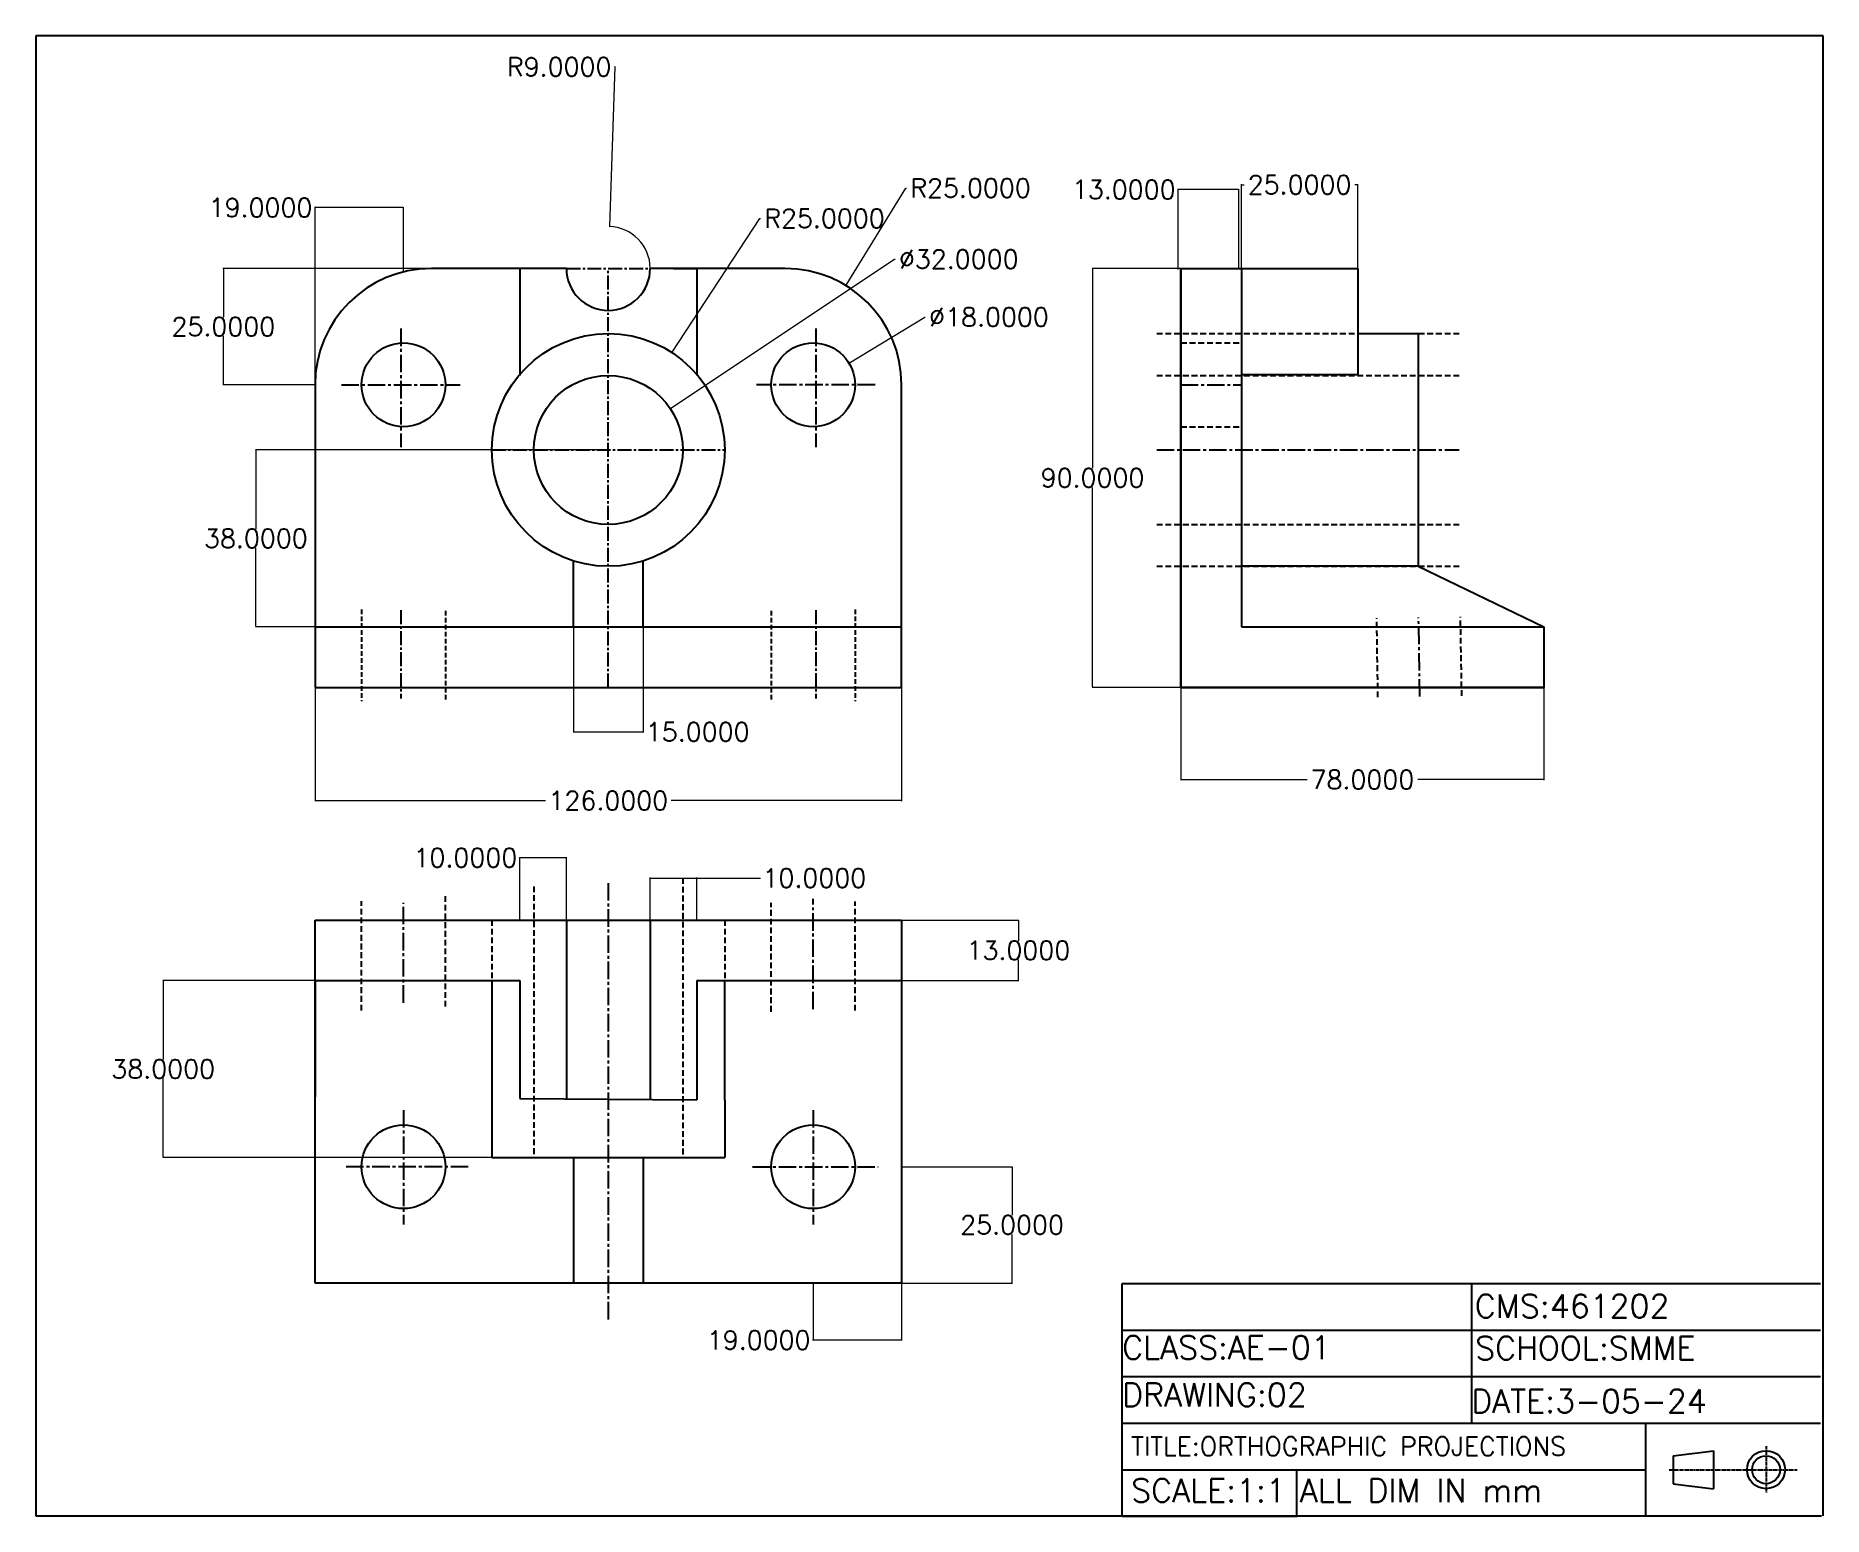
# Model space of a CAD drawing. Header units: inches. Extents: x -37 to 347, y -69 to 249.
import ezdxf

# ---------------------------------------------------------------- set-up
doc = ezdxf.new("R2010")
doc.units = ezdxf.units.IN
doc.header["$MEASUREMENT"] = 0
doc.linetypes.add('CENTER2', pattern=[1.125, 0.75, -0.125, 0.125, -0.125])
doc.linetypes.add('HIDDEN', pattern=[0.375, 0.25, -0.125])
doc.layers.add('AM_5', color=3, linetype='Continuous', lineweight=15)
for name, color, linetype in [('centre', 1, 'CENTER2'), ('centree', 10, 'CENTER2'), ('continuous', 7, 'Continuous'), ('hidden', 4, 'HIDDEN')]:
    doc.layers.add(name, color=color, linetype=linetype)
doc.styles.get("Standard").update_dxf_attribs({"font": 'ROMANS.SHX'})
doc.dimstyles.new('AM_ANSI$0', dxfattribs={"dimtxt": 4, "dimasz": 0.12, "dimexe": 0.1, "dimexo": 0.05, "dimgap": 0.06, "dimtad": 0, "dimtih": 1, "dimtoh": 1, "dimdec": 4, "dimzin": 7, "dimdsep": 46, "dimtxsty": 'Standard', "dimcen": 0, "dimclrd": 256, "dimclre": 256, "dimclrt": 2, "dimadec": 0, "dimazin": 2, "dimtp": 0.1, "dimtm": 0.1, "dimtfac": 0.71, "dimtdec": 4, "dimtofl": 0, "dimtmove": 0, "dimatfit": 3, "dimfxl": 1, "dimtolj": 1, "dimtzin": 7, "dimlwd": -1, "dimlwe": -1, "dimarcsym": 1})
doc.dimstyles.new('AM_ANSI$3', dxfattribs={"dimtxt": 4, "dimasz": 0.12, "dimexe": 0.1, "dimexo": 0.05, "dimgap": 0.06, "dimtad": 0, "dimtih": 1, "dimtoh": 1, "dimdec": 4, "dimzin": 7, "dimdsep": 46, "dimtxsty": 'Standard', "dimcen": 0, "dimclrd": 256, "dimclre": 256, "dimclrt": 2, "dimadec": 0, "dimazin": 2, "dimtp": 0.1, "dimtm": 0.1, "dimtfac": 0.71, "dimtdec": 4, "dimtofl": 0, "dimtmove": 0, "dimatfit": 0, "dimfxl": 1, "dimtolj": 1, "dimtzin": 7, "dimlwd": -1, "dimlwe": -1, "dimarcsym": 1})
doc.dimstyles.new('AM_ANSI$4', dxfattribs={"dimtxt": 4, "dimasz": 0.12, "dimexe": 0.1, "dimexo": 0.05, "dimgap": 0.06, "dimtad": 0, "dimtih": 1, "dimtoh": 1, "dimdec": 4, "dimzin": 7, "dimdsep": 46, "dimtxsty": 'Standard', "dimcen": 0, "dimclrd": 256, "dimclre": 256, "dimclrt": 2, "dimadec": 0, "dimazin": 2, "dimtp": 0.1, "dimtm": 0.1, "dimtfac": 0.71, "dimtdec": 4, "dimtofl": 0, "dimtmove": 0, "dimatfit": 0, "dimfxl": 1, "dimtolj": 1, "dimtzin": 7, "dimlwd": -1, "dimlwe": -1, "dimarcsym": 1})

# ---------------------------------------------------------------- blocks, each defined once
blk = doc.blocks.new('*D4')
at = {"layer": 'AM_5', "linetype": 'ByBlock', "transparency": 16777216}
for p, q in [((23.09, 108.76), (23.09, 84.38)), ((149.09, 108.76), (149.09, 84.38)), ((23.21, 84.48), (72.6, 84.48)), ((148.97, 84.48), (99.58, 84.48))]:
    blk.add_line(p, q, dxfattribs=at)
at = {"layer": 'AM_5', "transparency": 16777216}
for points in [[(23.21, 84.5), (23.21, 84.46), (23.09, 84.48)], [(148.97, 84.5), (148.97, 84.46), (149.09, 84.48)]]:
    blk.add_solid(points, dxfattribs=at)
at = {"layer": 'Defpoints', "color": 0, "transparency": 16777216}
for p in [(23.09, 108.81), (149.09, 108.81), (149.09, 84.48)]:
    blk.add_point(p, dxfattribs=at)
at = {"layer": 'AM_5', "color": 2, "transparency": 16777216, "insert": (86.09, 84.48), "char_height": 4, "attachment_point": 5}
blk.add_mtext('\\A1;126.0000', dxfattribs=at)
blk = doc.blocks.new('*D5')
at = {"layer": 'AM_5', "linetype": 'ByBlock', "transparency": 16777216}
for p, q in [((209.04, 198.81), (190.01, 198.81)), ((190.11, 198.69), (190.11, 155.87)), ((190.11, 108.93), (190.11, 151.75)), ((209.04, 108.81), (190.01, 108.81))]:
    blk.add_line(p, q, dxfattribs=at)
at = {"layer": 'AM_5', "transparency": 16777216}
for points in [[(190.09, 198.69), (190.13, 198.69), (190.11, 198.81)], [(190.09, 108.93), (190.13, 108.93), (190.11, 108.81)]]:
    blk.add_solid(points, dxfattribs=at)
at = {"layer": 'Defpoints', "color": 0, "transparency": 16777216}
for p in [(209.09, 198.81), (190.11, 108.81), (209.09, 108.81)]:
    blk.add_point(p, dxfattribs=at)
at = {"layer": 'AM_5', "color": 2, "transparency": 16777216, "insert": (190.11, 153.81), "char_height": 4, "attachment_point": 5}
blk.add_mtext('\\A1;90.0000', dxfattribs=at)
blk = doc.blocks.new('*D6')
at = {"layer": 'AM_5', "linetype": 'ByBlock', "transparency": 16777216}
for p, q in [((209.09, 108.76), (209.09, 88.89)), ((287.09, 108.76), (287.09, 88.89)), ((209.21, 88.99), (236.22, 88.99)), ((286.97, 88.99), (259.96, 88.99))]:
    blk.add_line(p, q, dxfattribs=at)
at = {"layer": 'AM_5', "transparency": 16777216}
for points in [[(209.21, 89.01), (209.21, 88.97), (209.09, 88.99)], [(286.97, 89.01), (286.97, 88.97), (287.09, 88.99)]]:
    blk.add_solid(points, dxfattribs=at)
at = {"layer": 'Defpoints', "color": 0, "transparency": 16777216}
for p in [(209.09, 108.81), (287.09, 108.81), (287.09, 88.99)]:
    blk.add_point(p, dxfattribs=at)
at = {"layer": 'AM_5', "color": 2, "transparency": 16777216, "insert": (248.09, 88.99), "char_height": 4, "attachment_point": 5}
blk.add_mtext('\\A1;78.0000', dxfattribs=at)
blk = doc.blocks.new('*D7')
at = {"layer": 'AM_5', "linetype": 'ByBlock', "transparency": 16777216}
for p, q in [((222.09, 198.86), (222.09, 216.9)), ((222.21, 216.8), (222.72, 216.8)), ((246.97, 216.8), (246.46, 216.8)), ((247.09, 198.86), (247.09, 216.9))]:
    blk.add_line(p, q, dxfattribs=at)
at = {"layer": 'AM_5', "transparency": 16777216}
for points in [[(222.21, 216.82), (222.21, 216.78), (222.09, 216.8)], [(246.97, 216.82), (246.97, 216.78), (247.09, 216.8)]]:
    blk.add_solid(points, dxfattribs=at)
at = {"layer": 'Defpoints', "color": 0, "transparency": 16777216}
for p in [(247.09, 216.8), (222.09, 198.81), (247.09, 198.81)]:
    blk.add_point(p, dxfattribs=at)
at = {"layer": 'AM_5', "color": 2, "transparency": 16777216, "insert": (234.59, 216.8), "char_height": 4, "attachment_point": 5}
blk.add_mtext('\\A1;25.0000', dxfattribs=at)
blk = doc.blocks.new('*D8')
at = {"layer": 'AM_5', "linetype": 'ByBlock', "transparency": 16777216}
for p, q in [((99.84, 180.83), (118.63, 209.57)), ((118.63, 209.57), (118.75, 209.57))]:
    blk.add_line(p, q, dxfattribs=at)
at = {"layer": 'AM_5', "transparency": 16777216}
blk.add_solid([(99.82, 180.85), (99.86, 180.82), (99.77, 180.73)], dxfattribs=at)
at = {"layer": 'Defpoints', "color": 0, "transparency": 16777216}
for p in [(99.77, 180.73), (86.09, 159.81)]:
    blk.add_point(p, dxfattribs=at)
at = {"layer": 'AM_5', "color": 2, "transparency": 16777216, "insert": (132.53, 209.57), "char_height": 4, "attachment_point": 5}
blk.add_mtext('\\A1;R25.0000', dxfattribs=at)
blk = doc.blocks.new('*D9')
at = {"layer": 'AM_5', "linetype": 'ByBlock', "transparency": 16777216}
for p, q in [((99.5, 168.76), (147.57, 200.81)), ((147.57, 200.81), (147.69, 200.81))]:
    blk.add_line(p, q, dxfattribs=at)
at = {"layer": 'AM_5', "transparency": 16777216}
blk.add_solid([(99.49, 168.77), (99.51, 168.74), (99.4, 168.69)], dxfattribs=at)
at = {"layer": 'Defpoints', "color": 0, "transparency": 16777216}
for p in [(99.4, 168.69), (72.78, 150.94)]:
    blk.add_point(p, dxfattribs=at)
at = {"layer": 'AM_5', "color": 2, "transparency": 16777216, "insert": (161.37, 200.81), "char_height": 4, "attachment_point": 5}
blk.add_mtext('\\A1;∅32.0000', dxfattribs=at)
blk = doc.blocks.new('*D10')
at = {"layer": 'AM_5', "linetype": 'ByBlock', "transparency": 16777216}
for p, q in [((137.88, 178.55), (154.07, 188.38)), ((154.07, 188.38), (154.19, 188.38))]:
    blk.add_line(p, q, dxfattribs=at)
at = {"layer": 'AM_5', "transparency": 16777216}
blk.add_solid([(137.87, 178.56), (137.89, 178.53), (137.78, 178.48)], dxfattribs=at)
at = {"layer": 'Defpoints', "color": 0, "transparency": 16777216}
for p in [(137.78, 178.48), (122.4, 169.14)]:
    blk.add_point(p, dxfattribs=at)
at = {"layer": 'AM_5', "color": 2, "transparency": 16777216, "insert": (167.87, 188.38), "char_height": 4, "attachment_point": 5}
blk.add_mtext('\\A1;∅18.0000', dxfattribs=at)
blk = doc.blocks.new('*D11')
at = {"layer": 'AM_5', "linetype": 'ByBlock', "transparency": 16777216}
for p, q in [((78.59, 121.76), (78.59, 99.14)), ((93.59, 121.76), (93.59, 99.14)), ((78.71, 99.24), (93.47, 99.24)), ((93.59, 99.24), (93.71, 99.24))]:
    blk.add_line(p, q, dxfattribs=at)
at = {"layer": 'AM_5', "transparency": 16777216}
for points in [[(78.71, 99.26), (78.71, 99.22), (78.59, 99.24)], [(93.47, 99.26), (93.47, 99.22), (93.59, 99.24)]]:
    blk.add_solid(points, dxfattribs=at)
at = {"layer": 'Defpoints', "color": 0, "transparency": 16777216}
for p in [(78.59, 121.81), (93.59, 121.81), (93.59, 99.24)]:
    blk.add_point(p, dxfattribs=at)
at = {"layer": 'AM_5', "color": 2, "transparency": 16777216, "insert": (105.29, 99.24), "char_height": 4, "attachment_point": 5}
blk.add_mtext('\\A1;15.0000', dxfattribs=at)
blk = doc.blocks.new('*D12')
at = {"layer": 'AM_5', "linetype": 'ByBlock', "transparency": 16777216}
for p, q in [((86.04, 159.81), (10.28, 159.81)), ((10.38, 159.69), (10.38, 142.87)), ((10.38, 121.93), (10.38, 138.75)), ((86.04, 121.81), (10.28, 121.81))]:
    blk.add_line(p, q, dxfattribs=at)
at = {"layer": 'AM_5', "transparency": 16777216}
for points in [[(10.36, 159.69), (10.4, 159.69), (10.38, 159.81)], [(10.36, 121.93), (10.4, 121.93), (10.38, 121.81)]]:
    blk.add_solid(points, dxfattribs=at)
at = {"layer": 'Defpoints', "color": 0, "transparency": 16777216}
for p in [(86.09, 159.81), (10.38, 121.81), (86.09, 121.81)]:
    blk.add_point(p, dxfattribs=at)
at = {"layer": 'AM_5', "color": 2, "transparency": 16777216, "insert": (10.38, 140.81), "char_height": 4, "attachment_point": 5}
blk.add_mtext('\\A1;38.0000', dxfattribs=at)
blk = doc.blocks.new('*D13')
at = {"layer": 'AM_5', "linetype": 'ByBlock', "transparency": 16777216}
for p, q in [((149.14, 5.81), (172.93, 5.81)), ((172.83, 5.69), (172.83, -4.63)), ((172.83, -19.07), (172.83, -8.75)), ((149.14, -19.19), (172.93, -19.19))]:
    blk.add_line(p, q, dxfattribs=at)
at = {"layer": 'AM_5', "transparency": 16777216}
for points in [[(172.81, 5.69), (172.85, 5.69), (172.83, 5.81)], [(172.81, -19.07), (172.85, -19.07), (172.83, -19.19)]]:
    blk.add_solid(points, dxfattribs=at)
at = {"layer": 'Defpoints', "color": 0, "transparency": 16777216}
for p in [(149.09, 5.81), (172.83, 5.81), (149.09, -19.19)]:
    blk.add_point(p, dxfattribs=at)
at = {"layer": 'AM_5', "color": 2, "transparency": 16777216, "insert": (172.83, -6.69), "char_height": 4, "attachment_point": 5}
blk.add_mtext('\\A1;25.0000', dxfattribs=at)
blk = doc.blocks.new('*D14')
at = {"layer": 'AM_5', "linetype": 'ByBlock', "transparency": 16777216}
for p, q in [((130.09, -19.24), (130.09, -31.53)), ((149.09, -19.24), (149.09, -31.53)), ((130.09, -31.43), (129.97, -31.43)), ((148.97, -31.43), (130.21, -31.43))]:
    blk.add_line(p, q, dxfattribs=at)
at = {"layer": 'AM_5', "transparency": 16777216}
for points in [[(130.21, -31.41), (130.21, -31.45), (130.09, -31.43)], [(148.97, -31.41), (148.97, -31.45), (149.09, -31.43)]]:
    blk.add_solid(points, dxfattribs=at)
at = {"layer": 'Defpoints', "color": 0, "transparency": 16777216}
for p in [(130.09, -19.19), (149.09, -19.19), (130.09, -31.43)]:
    blk.add_point(p, dxfattribs=at)
at = {"layer": 'AM_5', "color": 2, "transparency": 16777216, "insert": (118.38, -31.43), "char_height": 4, "attachment_point": 5}
blk.add_mtext('\\A1;19.0000', dxfattribs=at)
blk = doc.blocks.new('*D15')
at = {"layer": 'AM_5', "linetype": 'ByBlock', "transparency": 16777216}
for p, q in [((149.14, 58.81), (174.29, 58.81)), ((174.19, 58.69), (174.19, 54.37)), ((174.19, 45.93), (174.19, 50.25)), ((149.14, 45.81), (174.29, 45.81))]:
    blk.add_line(p, q, dxfattribs=at)
at = {"layer": 'AM_5', "transparency": 16777216}
for points in [[(174.17, 58.69), (174.21, 58.69), (174.19, 58.81)], [(174.17, 45.93), (174.21, 45.93), (174.19, 45.81)]]:
    blk.add_solid(points, dxfattribs=at)
at = {"layer": 'Defpoints', "color": 0, "transparency": 16777216}
for p in [(149.09, 58.81), (174.19, 58.81), (149.09, 45.81)]:
    blk.add_point(p, dxfattribs=at)
at = {"layer": 'AM_5', "color": 2, "transparency": 16777216, "insert": (174.19, 52.31), "char_height": 4, "attachment_point": 5}
blk.add_mtext('\\A1;13.0000', dxfattribs=at)
blk = doc.blocks.new('*D16')
at = {"layer": 'AM_5', "linetype": 'ByBlock', "transparency": 16777216}
for p, q in [((208.52, 215.76), (208.4, 215.76)), ((208.52, 198.58), (208.52, 215.86)), ((221.4, 215.76), (208.64, 215.76)), ((221.52, 198.58), (221.52, 215.86))]:
    blk.add_line(p, q, dxfattribs=at)
at = {"layer": 'AM_5', "transparency": 16777216}
for points in [[(208.64, 215.78), (208.64, 215.74), (208.52, 215.76)], [(221.4, 215.78), (221.4, 215.74), (221.52, 215.76)]]:
    blk.add_solid(points, dxfattribs=at)
at = {"layer": 'Defpoints', "color": 0, "transparency": 16777216}
for p in [(221.52, 215.76), (208.52, 198.53), (221.52, 198.53)]:
    blk.add_point(p, dxfattribs=at)
at = {"layer": 'AM_5', "color": 2, "transparency": 16777216, "insert": (196.82, 215.76), "char_height": 4, "attachment_point": 5}
blk.add_mtext('\\A1;13.0000', dxfattribs=at)
blk = doc.blocks.new('*D17')
at = {"layer": 'AM_5', "linetype": 'ByBlock', "transparency": 16777216}
for p, q in [((86.39, 207.93), (87.53, 242.12)), ((87.53, 242.12), (87.41, 242.12))]:
    blk.add_line(p, q, dxfattribs=at)
blk.add_arc((86.09, 198.81), 9, 0.3183, 88.7315, dxfattribs=at)
at = {"layer": 'AM_5', "transparency": 16777216}
blk.add_solid([(86.37, 207.93), (86.41, 207.93), (86.39, 207.81)], dxfattribs=at)
at = {"layer": 'Defpoints', "color": 0, "transparency": 16777216}
for p in [(86.39, 207.81), (86.09, 198.81)]:
    blk.add_point(p, dxfattribs=at)
at = {"layer": 'AM_5', "color": 2, "transparency": 16777216, "insert": (75.54, 242.12), "char_height": 4, "attachment_point": 5}
blk.add_mtext('\\A1;R9.0000', dxfattribs=at)
blk = doc.blocks.new('*D18')
at = {"layer": 'AM_5', "linetype": 'ByBlock', "transparency": 16777216}
for p, q in [((67.09, 72.21), (66.97, 72.21)), ((67.09, 58.86), (67.09, 72.31)), ((76.97, 72.21), (67.21, 72.21)), ((77.09, 58.86), (77.09, 72.31))]:
    blk.add_line(p, q, dxfattribs=at)
at = {"layer": 'AM_5', "transparency": 16777216}
for points in [[(67.21, 72.23), (67.21, 72.19), (67.09, 72.21)], [(76.97, 72.23), (76.97, 72.19), (77.09, 72.21)]]:
    blk.add_solid(points, dxfattribs=at)
at = {"layer": 'Defpoints', "color": 0, "transparency": 16777216}
for p in [(67.09, 72.21), (67.09, 58.81), (77.09, 58.81)]:
    blk.add_point(p, dxfattribs=at)
at = {"layer": 'AM_5', "color": 2, "transparency": 16777216, "insert": (55.38, 72.21), "char_height": 4, "attachment_point": 5}
blk.add_mtext('\\A1;10.0000', dxfattribs=at)
blk = doc.blocks.new('*D19')
at = {"layer": 'AM_5', "linetype": 'ByBlock', "transparency": 16777216}
for p, q in [((95.09, 58.86), (95.09, 67.93)), ((95.21, 67.83), (104.97, 67.83)), ((105.09, 58.86), (105.09, 67.93)), ((105.09, 67.83), (118.77, 67.83))]:
    blk.add_line(p, q, dxfattribs=at)
at = {"layer": 'AM_5', "transparency": 16777216}
for points in [[(95.21, 67.85), (95.21, 67.81), (95.09, 67.83)], [(104.97, 67.85), (104.97, 67.81), (105.09, 67.83)]]:
    blk.add_solid(points, dxfattribs=at)
at = {"layer": 'Defpoints', "color": 0, "transparency": 16777216}
for p in [(95.09, 67.83), (95.09, 58.81), (105.09, 58.81)]:
    blk.add_point(p, dxfattribs=at)
at = {"layer": 'AM_5', "color": 2, "transparency": 16777216, "insert": (130.35, 67.83), "char_height": 4, "attachment_point": 5}
blk.add_mtext('\\A1;10.0000', dxfattribs=at)
blk = doc.blocks.new('*D20')
at = {"layer": 'AM_5', "linetype": 'ByBlock', "transparency": 16777216}
for p, q in [((61.04, 45.81), (-9.63, 45.81)), ((-9.53, 45.69), (-9.53, 28.87)), ((-9.53, 7.93), (-9.53, 24.75)), ((61.04, 7.81), (-9.63, 7.81))]:
    blk.add_line(p, q, dxfattribs=at)
at = {"layer": 'AM_5', "transparency": 16777216}
for points in [[(-9.55, 45.69), (-9.51, 45.69), (-9.53, 45.81)], [(-9.55, 7.93), (-9.51, 7.93), (-9.53, 7.81)]]:
    blk.add_solid(points, dxfattribs=at)
at = {"layer": 'Defpoints', "color": 0, "transparency": 16777216}
for p in [(61.09, 45.81), (-9.53, 7.81), (61.09, 7.81)]:
    blk.add_point(p, dxfattribs=at)
at = {"layer": 'AM_5', "color": 2, "transparency": 16777216, "insert": (-9.53, 26.81), "char_height": 4, "attachment_point": 5}
blk.add_mtext('\\A1;38.0000', dxfattribs=at)
blk = doc.blocks.new('*D21')
at = {"layer": 'AM_5', "linetype": 'ByBlock', "transparency": 16777216}
for p, q in [((137.22, 195.23), (150.01, 216.09)), ((150.01, 216.09), (150.13, 216.09))]:
    blk.add_line(p, q, dxfattribs=at)
at = {"layer": 'AM_5', "transparency": 16777216}
blk.add_solid([(137.2, 195.24), (137.24, 195.22), (137.16, 195.13)], dxfattribs=at)
at = {"layer": 'Defpoints', "color": 0, "transparency": 16777216}
for p in [(137.16, 195.13), (124.09, 173.81)]:
    blk.add_point(p, dxfattribs=at)
at = {"layer": 'AM_5', "color": 2, "transparency": 16777216, "insert": (163.91, 216.09), "char_height": 4, "attachment_point": 5}
blk.add_mtext('\\A1;R25.0000', dxfattribs=at)
blk = doc.blocks.new('*D22')
at = {"layer": 'AM_5', "linetype": 'ByBlock', "transparency": 16777216}
for p, q in [((48.04, 198.81), (3.29, 198.81)), ((3.39, 198.69), (3.39, 188.37)), ((3.39, 173.93), (3.39, 184.25)), ((23.04, 173.81), (3.29, 173.81))]:
    blk.add_line(p, q, dxfattribs=at)
at = {"layer": 'AM_5', "transparency": 16777216}
for points in [[(3.37, 198.69), (3.41, 198.69), (3.39, 198.81)], [(3.37, 173.93), (3.41, 173.93), (3.39, 173.81)]]:
    blk.add_solid(points, dxfattribs=at)
at = {"layer": 'Defpoints', "color": 0, "transparency": 16777216}
for p in [(3.39, 198.81), (48.09, 198.81), (23.09, 173.81)]:
    blk.add_point(p, dxfattribs=at)
at = {"layer": 'AM_5', "color": 2, "transparency": 16777216, "insert": (3.39, 186.31), "char_height": 4, "attachment_point": 5}
blk.add_mtext('\\A1;25.0000', dxfattribs=at)
blk = doc.blocks.new('*D23')
at = {"layer": 'AM_5', "linetype": 'ByBlock', "transparency": 16777216}
for p, q in [((23.09, 211.88), (22.97, 211.88)), ((23.09, 173.86), (23.09, 211.98)), ((41.97, 211.88), (23.21, 211.88)), ((42.09, 198.13), (42.09, 211.98))]:
    blk.add_line(p, q, dxfattribs=at)
at = {"layer": 'AM_5', "transparency": 16777216}
for points in [[(23.21, 211.9), (23.21, 211.86), (23.09, 211.88)], [(41.97, 211.9), (41.97, 211.86), (42.09, 211.88)]]:
    blk.add_solid(points, dxfattribs=at)
at = {"layer": 'Defpoints', "color": 0, "transparency": 16777216}
for p in [(23.09, 211.88), (42.09, 198.08), (23.09, 173.81)]:
    blk.add_point(p, dxfattribs=at)
at = {"layer": 'AM_5', "color": 2, "transparency": 16777216, "insert": (11.38, 211.88), "char_height": 4, "attachment_point": 5}
blk.add_mtext('\\A1;19.0000', dxfattribs=at)

msp = doc.modelspace()

# ---------------------------------------------------------------- linework, layer by layer
for p, q in [((77.0879, 198.81309), (48.0879, 198.81309)), ((67.0879, 198.81309), (67.0879, 175.81309)), ((124.0879, 198.81309), (95.0879, 198.81309)), ((100.0879, 198.81309), (105.0879, 198.81309)), ((105.0879, 198.81309), (105.0879, 175.81309)), ((23.0879, 173.81309), (23.0879, 108.81309)), ((149.0879, 108.81309), (149.0879, 173.81309)), ((41.5153, 160.43239), (41.5153, 160.43239)), ((23.0879, 121.81309), (149.0879, 121.81309)), ((23.0879, 108.81309), (149.0879, 108.81309)), ((23.0879, 108.81309), (86.0879, 108.81309))]:
    msp.add_line(p, q)
for centre, radius in [((86.0879, 159.81309), 25), ((42.0879, 173.81309), 9), ((130.0879, 173.81309), 9), ((86.0879, 159.81309), 16)]:
    msp.add_circle(centre, radius)
for centre, radius, start, end in [((48.0879, 173.81309), 25, 90, 180), ((86.0879, 198.81309), 9, 180, 0), ((124.0879, 173.81309), 25, 0, 90)]:
    msp.add_arc(centre, radius, start, end)
at = {"layer": 'centre', "ltscale": 4}
for p, q in [((77.0879, 198.81309), (95.0879, 198.81309)), ((86.0879, 108.81309), (86.0879, 198.81309)), ((61.0879, 159.81309), (111.0879, 159.81309)), ((41.5153, 125.38989), (41.5153, 106.38674)), ((130.6605, 125.38989), (130.6605, 106.38674))]:
    msp.add_line(p, q, dxfattribs=at)
at = {"layer": 'centre', "ltscale": 5}
for p, q in [((41.5153, 185.88615), (41.5153, 160.43239)), ((130.6605, 185.88615), (130.6605, 160.43239)), ((28.77844, 173.81309), (54.25216, 173.81309)), ((143.39736, 173.81309), (117.92364, 173.81309)), ((209.0879, 173.81309), (222.0879, 173.81309)), ((203.89372, 159.81309), (268.89372, 159.81309)), ((260.4324, 106.81335), (260.1586, 123.81114)), ((86.0879, 66.75476), (86.0879, -27.18027)), ((42.0879, 41.04968), (42.0879, 62.5341)), ((130.0879, 39.65459), (130.0879, 63.37116)), ((42.0879, 17.96036), (42.0879, -6.6156)), ((130.0879, 17.96036), (130.0879, -6.6156)), ((56.00469, 5.81309), (29.3602, 5.81309)), ((117.0879, 5.81309), (144.0879, 5.81309))]:
    msp.add_line(p, q, dxfattribs=at)
at = {"layer": 'centree'}
for p, q in [((334.80039, -54.20783), (334.80039, -64.28832)), ((313.99312, -59.28832), (341.49312, -59.28832)), ((334.80039, -59.28832), (334.80039, -59.28832)), ((334.80039, -59.28832), (334.80039, -59.28832))]:
    msp.add_line(p, q, dxfattribs=at)
at = {"layer": 'continuous'}
for p, q in [((-36.9121, 248.81309), (-36.9121, -69.18691)), ((347.0879, 248.81309), (-36.9121, 248.81309)), ((347.0879, -69.18691), (347.0879, 248.81309)), ((209.0879, 108.81309), (209.0879, 198.81309)), ((209.0879, 198.81309), (247.0879, 198.81309)), ((209.0879, 198.81309), (209.0879, 108.81309)), ((222.0879, 198.81309), (222.0879, 121.81309)), ((247.0879, 198.81309), (247.0879, 176.06116)), ((247.0879, 184.81309), (260.0879, 184.81309)), ((260.0879, 184.81309), (260.0879, 134.81309)), ((222.0879, 176.06116), (247.0879, 176.06116)), ((260.0879, 134.81309), (222.0879, 134.81309)), ((260.0879, 134.81309), (287.0879, 121.81309)), ((222.0879, 121.81309), (287.0879, 121.81309)), ((287.0879, 121.81309), (287.0879, 108.81309)), ((287.0879, 108.81309), (209.0879, 108.81309)), ((209.0879, 108.81309), (287.0879, 108.81309)), ((23.0879, 58.81309), (149.0879, 58.81309)), ((23.0879, -19.18691), (23.0879, 58.81309)), ((77.0879, 58.81309), (77.0879, 20.38451)), ((95.0879, 58.81309), (95.0879, 20.24166)), ((149.0879, 58.81309), (149.0879, -19.18691)), ((23.0879, 45.81309), (67.0879, 45.81309)), ((23.0879, 45.81309), (23.0879, 20.81309)), ((61.0879, 45.81309), (61.0879, 20.5115)), ((67.0879, 45.81309), (67.0879, 20.46388)), ((105.0879, 45.81309), (105.0879, 20.16229)), ((105.0879, 45.81309), (149.0879, 45.81309)), ((111.08771, 20.11468), (111.08771, 45.81309)), ((61.0879, 20.5115), (61.0879, 7.81309)), ((67.0879, 20.46388), (105.0879, 20.16229)), ((111.0879, 20.11467), (111.0879, 7.81309)), ((61.0879, 7.81309), (111.0879, 7.81309)), ((78.5879, 7.81309), (78.5879, -19.18691)), ((93.5879, 7.81309), (93.5879, -19.18691)), ((149.0879, -19.18691), (23.0879, -19.18691)), ((196.49312, -69.28832), (196.49312, -19.28832)), ((196.49312, -19.28832), (346.49312, -19.28832)), ((271.49312, -19.28832), (271.49312, -49.28832)), ((196.49312, -29.28832), (346.49312, -29.28832)), ((196.49312, -39.28832), (346.49312, -39.28832)), ((196.49312, -49.28832), (346.49312, -49.28832)), ((308.99312, -69.28832), (308.99312, -49.28832)), ((314.8585, -56.28832), (323.53428, -55.20783)), ((314.8585, -56.28832), (314.8585, -62.28832)), ((323.53428, -55.20783), (323.53428, -63.3688)), ((196.49312, -59.28832), (308.99312, -59.28832)), ((233.99312, -69.28832), (233.99312, -59.28832)), ((314.8585, -62.28832), (323.53428, -63.3688)), ((-36.9121, -69.18691), (346.72957, -69.18691)), ((196.49312, -69.28832), (233.99312, -69.28832)), ((346.49312, -69.28832), (308.99312, -69.28832))]:
    msp.add_line(p, q, dxfattribs=at)
at = {"layer": 'continuous', "ltscale": 4}
for p, q in [((78.5879, 121.81309), (78.5879, 135.96461)), ((93.5879, 121.81309), (93.5879, 135.96461))]:
    msp.add_line(p, q, dxfattribs=at)
at = {"layer": 'continuous'}
for centre, radius in [((42.0879, 5.81309), 9), ((130.0879, 5.81309), 9), ((334.80039, -59.28832), 4.08048), ((334.80039, -59.28832), 3)]:
    msp.add_circle(centre, radius, dxfattribs=at)
at = {"layer": 'hidden', "ltscale": 5}
for p, q in [((203.89372, 184.81309), (268.89372, 184.81309)), ((209.0879, 182.81309), (222.0879, 182.81309)), ((203.89372, 175.81309), (268.89372, 175.81309)), ((209.0879, 164.81309), (222.0879, 164.81309)), ((203.89372, 143.81309), (268.89372, 143.81309)), ((203.89372, 134.81309), (268.89372, 134.81309)), ((251.43357, 106.66839), (251.15977, 123.66619)), ((269.43124, 106.9583), (269.15744, 123.95609)), ((70.0879, 66.04531), (70.0879, 7.81309)), ((102.0879, 67.83033), (102.0879, 7.81309)), ((33.0879, 39.37557), (33.0879, 62.87557)), ((51.0879, 40.21263), (51.0879, 63.92919)), ((121.0879, 39.09655), (121.0879, 62.5341)), ((139.0879, 39.37557), (139.0879, 62.81312)), ((61.0879, 58.81309), (61.0879, 45.81309)), ((111.0879, 58.81309), (111.08771, 45.81309))]:
    msp.add_line(p, q, dxfattribs=at)
at = {"layer": 'hidden', "ltscale": 4}
for p, q in [((33.0879, 125.56423), (33.0879, 105.86372)), ((51.0879, 125.21555), (51.0879, 105.86372)), ((121.0879, 125.21555), (121.0879, 105.86372)), ((139.0879, 125.56423), (139.0879, 105.86372))]:
    msp.add_line(p, q, dxfattribs=at)
at = {"layer": 'hidden'}
msp.add_line((139.0879, 62.81312), (139.0879, 62.81312), dxfattribs=at)

# ---------------------------------------------------------------- texts
at = {"layer": 'continuous', "attachment_point": 1}
for s, width, heights, insert, char_height in [('CMS:461202', 75, [10], (272.27201, -21.62216), 5), ('CLASS:AE-01', 75, [0], (196.49312, -30.52566), 5), ('SCHOOL:SMME', 75, [0], (272.30962, -30.64751), 5), ('DRAWING:02', 75, [0], (196.49312, -40.68792), 5), ('DATE:3-05-24', 75, [0], (271.49312, -42.03827), 5), ('TITLE:ORTHOGRAPHIC PROJECTIONS', 112.5, [6.08186], (198.39489, -52.25673), 4), ('SCALE:1:1', 37.5, [0], (198.44, -61.23282), 5), ('ALL DIM IN mm', 75, [0], (234.64206, -61.23282), 5)]:
    msp.add_mtext_dynamic_manual_height_columns(s, width=width, gutter_width=1, heights=heights, dxfattribs=dict(at, insert=insert, char_height=char_height))

# ---------------------------------------------------------------- dimensions: what is measured, and where the dimension line sits
at = {"layer": 'AM_5'}
for center, mpoint, picture, middle in [((86.0879, 198.81309), (86.38711, 207.80811), '*D17', (75.53885, 242.11772)), ((86.0879, 159.81309), (99.77345, 180.73451), '*D8', (132.52859, 209.56757))]:
    dim = msp.add_radius_dim(center=center, mpoint=mpoint, dimstyle='AM_ANSI$4', override={"dimpost": ''}, dxfattribs=at)
    dim.commit()
    dim.dimension.update_dxf_attribs({"geometry": picture, "text_midpoint": middle, "dimtype": 164})
dim = msp.add_linear_dim(base=(247.0879, 216.7972), p1=(222.0879, 198.81309), p2=(247.0879, 198.81309), angle=0, dimstyle='AM_ANSI$0', dxfattribs=at)
dim.commit()
dim.dimension.update_dxf_attribs({"geometry": '*D7', "text_midpoint": (234.5879, 216.7972), "dimtype": 161})
dim = msp.add_radius_dim(center=(124.0879, 173.81309), mpoint=(137.15619, 195.12552), dimstyle='AM_ANSI$4', dxfattribs=at)
dim.commit()
dim.dimension.update_dxf_attribs({"geometry": '*D21', "text_midpoint": (163.90589, 216.09078), "dimtype": 164})
for base, p1, p2, picture, middle in [((221.52167, 215.76202), (208.52167, 198.53019), (221.52167, 198.53019), '*D16', (196.81786, 215.76202)), ((95.0879, 67.83033), (105.0879, 58.81309), (95.0879, 58.81309), '*D19', (130.35187, 67.83033))]:
    dim = msp.add_linear_dim(base=base, p1=p1, p2=p2, dimstyle='AM_ANSI$0', dxfattribs=at)
    dim.commit()
    dim.dimension.update_dxf_attribs({"geometry": picture, "text_midpoint": middle, "dimtype": 160})
dim = msp.add_linear_dim(base=(23.0879, 211.8817), p1=(42.0879, 198.08241), p2=(23.0879, 173.81309), dimstyle='AM_ANSI$0', override={"dimpost": ''}, dxfattribs=at)
dim.commit()
dim.dimension.update_dxf_attribs({"geometry": '*D23', "text_midpoint": (11.38409, 211.8817)})
dim = msp.add_diameter_dim_2p(p1=(72.77597, 150.93657), p2=(99.39983, 168.6896), dimstyle='AM_ANSI$3', override={"dimpost": ''}, dxfattribs=at)
dim.commit()
dim.dimension.update_dxf_attribs({"geometry": '*D9', "text_midpoint": (161.36833, 200.80942), "dimtype": 163})
for base, p1, p2, picture, middle in [((3.38511, 198.81309), (23.0879, 173.81309), (48.0879, 198.81309), '*D22', (3.38511, 186.31309)), ((-9.53241, 7.81309), (61.0879, 45.81309), (61.0879, 7.81309), '*D20', (-9.53241, 26.81309)), ((172.82779, 5.81309), (149.0879, -19.18691), (149.0879, 5.81309), '*D13', (172.82779, -6.68691))]:
    dim = msp.add_linear_dim(base=base, p1=p1, p2=p2, angle=90, dimstyle='AM_ANSI$0', override={"dimpost": ''}, dxfattribs=at)
    dim.commit()
    dim.dimension.update_dxf_attribs({"geometry": picture, "text_midpoint": middle})
for p1, p2, distance, picture, middle in [((209.0879, 198.81309), (209.0879, 108.81309), -18.97405, '*D5', (190.11385, 153.81309)), ((78.5879, 121.81309), (93.5879, 121.81309), -22.57541, '*D11', (105.29171, 99.23768)), ((23.0879, 108.81309), (149.0879, 108.81309), -24.33691, '*D4', (86.0879, 84.47617)), ((209.0879, 108.81309), (287.0879, 108.81309), -19.81954, '*D6', (248.0879, 88.99354))]:
    dim = msp.add_aligned_dim(p1=p1, p2=p2, distance=distance, dimstyle='AM_ANSI$0', override={"dimpost": ''}, dxfattribs=at)
    dim.commit()
    dim.dimension.update_dxf_attribs({"geometry": picture, "text_midpoint": middle})
dim = msp.add_diameter_dim_2p(p1=(122.3953, 169.14148), p2=(137.7805, 178.48469), dimstyle='AM_ANSI$3', dxfattribs=at)
dim.commit()
dim.dimension.update_dxf_attribs({"geometry": '*D10', "text_midpoint": (167.87141, 188.3785), "dimtype": 163})
dim = msp.add_aligned_dim(p1=(86.0879, 159.81309), p2=(86.0879, 121.81309), distance=-75.71002, dimstyle='AM_ANSI$0', dxfattribs=at)
dim.commit()
dim.dimension.update_dxf_attribs({"geometry": '*D12', "text_midpoint": (10.37788, 140.81309)})
for base, p1, p2, picture, middle in [((67.0879, 72.212), (77.0879, 58.81309), (67.0879, 58.81309), '*D18', (55.38409, 72.212)), ((130.0879, -31.43426), (149.0879, -19.18691), (130.0879, -19.18691), '*D14', (118.38409, -31.43426))]:
    dim = msp.add_linear_dim(base=base, p1=p1, p2=p2, dimstyle='AM_ANSI$0', dxfattribs=at)
    dim.commit()
    dim.dimension.update_dxf_attribs({"geometry": picture, "text_midpoint": middle})
dim = msp.add_linear_dim(base=(174.18531, 58.81309), p1=(149.0879, 45.81309), p2=(149.0879, 58.81309), angle=90, dimstyle='AM_ANSI$0', dxfattribs=at)
dim.commit()
dim.dimension.update_dxf_attribs({"geometry": '*D15', "text_midpoint": (174.18531, 52.31309)})

doc.saveas('drawing.dxf')
